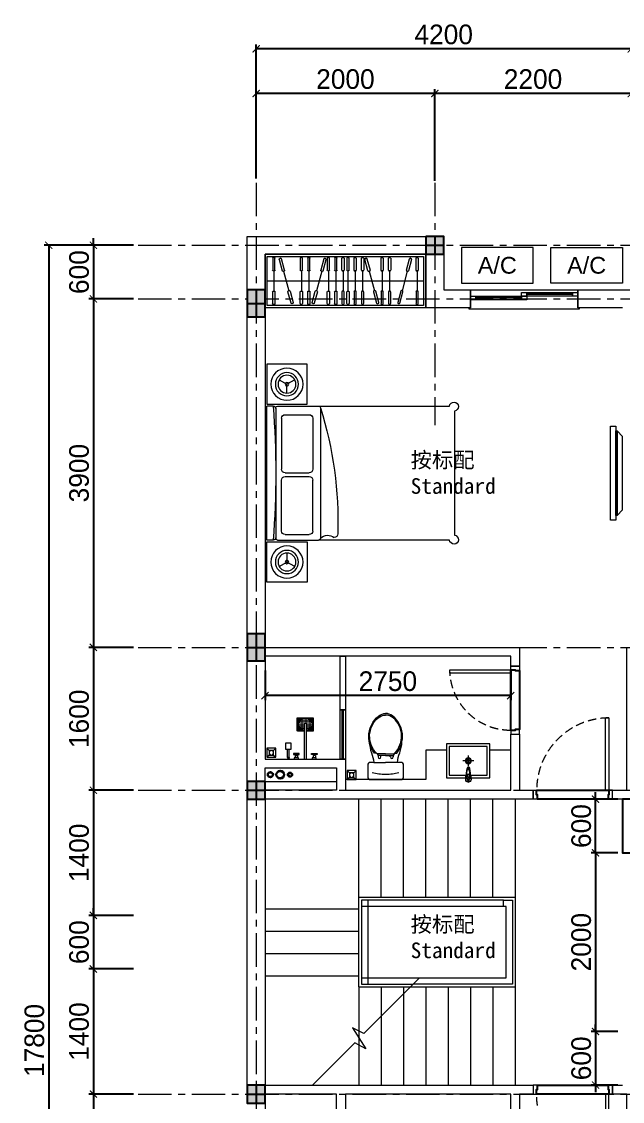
# Model space of a CAD drawing. Header units: inches. Extents: x -315689 to -186947, y -1261464 to -1173043.
# Drawn here: x -231417 to -224692, y -1187270 to -1175184 of the extents above; entities that cross this region are included whole.
import ezdxf

# ---------------------------------------------------------------- set-up
doc = ezdxf.new("R2010")
doc.units = ezdxf.units.IN
doc.header["$LTSCALE"] = 30
doc.header["$MEASUREMENT"] = 0
for name, pattern in [('CENTER-1', [10, 6.25, -1.25, 1.25, -1.25]), ('HIDDEN', [9.525, 6.35, -3.175]), ('HIDDEN2', [4.7625, 3.175, -1.5875])]:
    doc.linetypes.add(name, pattern=pattern)
doc.layers.get('Defpoints').update_dxf_attribs({"color": 140, "lineweight": 0})
for name, color, linetype, lineweight in [('200mm Colum', 1, 'Continuous', 0), ('200mm Wall', 7, 'Continuous', 20), ('A-WALL', 7, 'Continuous', 0), ('A-WALL-4-20', 252, 'Continuous', 0), ('B-WINDOW 2', 142, 'Continuous', 0), ('C-DOOR', 45, 'Continuous', 0), ('D-FURNITURES-COUNTER-CABINET', 40, 'Continuous', 0), ('E- FIXTURES-TOILET', 251, 'Continuous', 0), ('E-FIXTURES-KITCHEN', 251, 'Continuous', 0), ('floor', 1, 'Continuous', 18), ('Grid-Line', 1, 'CENTER-1', 5), ('H-HANDRAIL-RAILING', 33, 'Continuous', 0), ('HIDDEN2', 250, 'HIDDEN2', 0), ('STAIR', 7, 'Continuous', 0), ('Symbol-Template', 251, 'Continuous', 0), ('TEXT2', 7, 'Continuous', 25)]:
    doc.layers.add(name, color=color, linetype=linetype, lineweight=lineweight)
doc.layers.add('A-dims', color=7, linetype='Continuous')
doc.styles.add('Annotative', font='arial.ttf')
doc.styles.add('cordia.shx', font='cordia.shx')
doc.styles.get("Standard").update_dxf_attribs({"font": 'arial.ttf'})
doc.dimstyles.new('ISO 100', dxfattribs={"dimscale": 100, "dimtxt": 2.2, "dimasz": 0.8, "dimexe": 0.5, "dimexo": 0.5, "dimgap": 0.5, "dimtad": 1, "dimdec": 0, "dimzin": 0, "dimdsep": 46, "dimtxsty": 'cordia.shx', "dimblk": 'ARCHTICK', "dimcen": 0.09, "dimclrd": 6, "dimclre": 6, "dimclrt": 256, "dimadec": 0, "dimazin": 0, "dimtfac": 1, "dimtdec": 0, "dimtix": 1, "dimtmove": 2, "dimatfit": 3, "dimfxl": 1, "dimtolj": 1, "dimtzin": 0, "dimarcsym": 0})

# ---------------------------------------------------------------- blocks, each defined once
blk = doc.blocks.new('AR-TV_Flat-A')
for points in [[(25, -525), (85, -525), (85, 525), (25, 525)], [(-50, 410), (10, 475), (10, -475), (-50, -410)], [(10, -475), (25, -475), (25, 475), (10, 475)]]:
    blk.add_lwpolyline(points, close=True)
blk = doc.blocks.new('AR-Bed-Sub-Room_Flat-A')
for p, q in [((-332, 1045), (-245, 995)), ((-158, 1045), (-245, 995)), ((-245, 895), (-245, 995)), ((-600, 750), (-2064, 750)), ((-620, 730), (-620, -730)), ((-140, 750), (-600, 750)), ((-120, 730), (-120, -730)), ((-90, 750), (-20, 750)), ((-20, -750), (-20, 750)), ((-2120, 694), (-2120, -694)), ((-534, 614), (-534, 44)), ((-224, 654), (-494, 654)), ((-184, 614), (-184, 44)), ((-120, 720), (-120, -720)), ((-224, 4), (-494, 4)), ((-534, -648), (-534, -78)), ((-224, -38), (-494, -38)), ((-184, -648), (-184, -78)), ((-224, -688), (-494, -688)), ((-2064, -750), (-600, -750)), ((-140, -750), (-600, -750)), ((-90, -750), (-20, -750)), ((-245, -895), (-245, -995)), ((-332, -1045), (-245, -995)), ((-158, -1045), (-245, -995))]:
    blk.add_line(p, q)
for points in [[(-470, 770), (-470, 1220), (-20, 1220), (-20, 770)], [(-470, -770), (-470, -1220), (-20, -1220), (-20, -770)]]:
    blk.add_lwpolyline(points, close=True)
for centre, radius in [((-245, 995), 180), ((-245, 995), 130), ((-245, 995), 100), ((-245, 995), 20), ((-245, -995), 180), ((-245, -995), 130), ((-245, -995), 100), ((-245, -995), 20)]:
    blk.add_circle(centre, radius)
for centre, radius, start, end in [((-2114, 744), 50.2, 6.6955, 263.3045), ((3424, -545), 4240, 162.4998, 181.8358), ((-600, 730), 20, 90, 180), ((-140, 730), 20, 0, 90), ((9270, 0), 9390, 175.4188, 184.5812), ((-90, 720), 30, 90, 180), ((-494, 614), 40, 90, 180), ((-224, 614), 40, 0, 90), ((-494, 44), 40, 180, 270), ((-224, 44), 40, 270, 0), ((-494, -78), 40, 90, 180), ((-224, -78), 40, 0, 90), ((-2114, -744), 50.2, 96.6955, 353.3045), ((-774, -680), 40, 181.4499, 268.6847), ((-703, -814), 118, 45.0954, 127.3906), ((-494, -648), 40, 180, 270), ((-224, -648), 40, 270, 0), ((-90, -720), 30, 180, 270), ((-600, -730), 20, 180, 270), ((-140, -730), 20, 270, 0)]:
    blk.add_arc(centre, radius, start, end)
blk = doc.blocks.new('AR-HANG-QUEEN-VILLA')
at = {"color": 0}
for p, q in [((-462, 265), (-462, 133)), ((-446, 274), (-454, 274)), ((-438, 133), (-438, 265)), ((-257, 260), (-292, 132)), ((-267, 126), (-233, 253)), ((-240, 264), (-246, 266)), ((-154, 265), (-154, 133)), ((-138, 274), (-144, 274)), ((-128, 133), (-128, 265)), ((-70, 265), (-70, 133)), ((-54, 274), (-62, 274)), ((-46, 133), (-46, 265)), ((-21, 253), (13, 126)), ((-8, 266), (-14, 264)), ((38, 132), (3, 260)), ((148, 265), (148, 133)), ((164, 274), (158, 274)), ((174, 133), (174, 265)), ((232, 265), (232, 133)), ((248, 274), (240, 274)), ((256, 133), (256, 265)), ((366, 265), (366, 133)), ((382, 274), (376, 274)), ((392, 133), (392, 265)), ((-454, 124), (-446, 124)), ((-450, -101), (-450, 124)), ((-285, 121), (-279, 119)), ((-144, 124), (-138, 124)), ((-141, -101), (-141, 124)), ((-62, 124), (-54, 124)), ((-58, -101), (-58, 124)), ((25, 119), (31, 121)), ((158, 124), (164, 124)), ((161, -101), (161, 124)), ((240, 124), (248, 124)), ((244, -101), (244, 124)), ((376, 124), (382, 124)), ((379, -101), (379, 124)), ((-340, -97), (-282, 120)), ((86, -97), (28, 120)), ((-462, -242), (-462, -110)), ((-454, -101), (-446, -101)), ((-438, -110), (-438, -242)), ((-389, -230), (-355, -103)), ((-330, -109), (-365, -237)), ((-343, -96), (-337, -98)), ((-154, -242), (-154, -110)), ((-144, -101), (-138, -101)), ((-128, -110), (-128, -242)), ((-70, -242), (-70, -110)), ((-62, -101), (-54, -101)), ((-46, -110), (-46, -242)), ((111, -237), (76, -109)), ((83, -98), (89, -96)), ((101, -103), (135, -230)), ((148, -242), (148, -110)), ((158, -101), (164, -101)), ((174, -110), (174, -242)), ((232, -242), (232, -110)), ((240, -101), (248, -101)), ((256, -110), (256, -242)), ((366, -242), (366, -110)), ((376, -101), (382, -101)), ((392, -110), (392, -242)), ((-376, -243), (-382, -241)), ((128, -241), (122, -243)), ((-446, -251), (-454, -251)), ((-138, -251), (-144, -251)), ((-54, -251), (-62, -251)), ((164, -251), (158, -251)), ((248, -251), (240, -251)), ((382, -251), (376, -251))]:
    blk.add_line(p, q, dxfattribs=at)
for centre, start, end in [((-454, 265), 90, 180), ((-446, 265), 0, 90), ((-249, 257), 75, 165), ((-242, 255), 345, 75), ((-144, 265), 90, 180), ((-138, 265), 0, 90), ((-62, 265), 90, 180), ((-54, 265), 0, 90), ((-12, 255), 105, 195), ((-5, 257), 15, 105), ((158, 265), 90, 180), ((164, 265), 0, 90), ((240, 265), 90, 180), ((248, 265), 0, 90), ((376, 265), 90, 180), ((382, 265), 0, 90), ((-454, 133), 180, 270), ((-446, 133), 270, 0), ((-283, 130), 165, 255), ((-276, 128), 255, 345), ((-144, 133), 180, 270), ((-138, 133), 270, 0), ((-62, 133), 180, 270), ((-54, 133), 270, 0), ((22, 128), 195, 285), ((29, 130), 285, 15), ((158, 133), 180, 270), ((164, 133), 270, 0), ((240, 133), 180, 270), ((248, 133), 270, 0), ((376, 133), 180, 270), ((382, 133), 270, 0), ((-454, -110), 90, 180), ((-446, -110), 0, 90), ((-346, -105), 75, 165), ((-339, -107), 345, 75), ((-144, -110), 90, 180), ((-138, -110), 0, 90), ((-62, -110), 90, 180), ((-54, -110), 0, 90), ((85, -107), 105, 195), ((92, -105), 15, 105), ((158, -110), 90, 180), ((164, -110), 0, 90), ((240, -110), 90, 180), ((248, -110), 0, 90), ((376, -110), 90, 180), ((382, -110), 0, 90), ((-380, -232), 165, 255), ((-373, -234), 255, 345), ((119, -234), 195, 285), ((126, -232), 285, 15), ((-454, -242), 180, 270), ((-446, -242), 270, 0), ((-144, -242), 180, 270), ((-138, -242), 270, 0), ((-62, -242), 180, 270), ((-54, -242), 270, 0), ((158, -242), 180, 270), ((164, -242), 270, 0), ((240, -242), 180, 270), ((248, -242), 270, 0), ((376, -242), 180, 270), ((382, -242), 270, 0)]:
    blk.add_arc(centre, 9, start, end, dxfattribs=at)
blk = doc.blocks.new('AR-Sub-Room-Wardrobe_Flat-A')
at = {"layer": 'Symbol-Template'}
blk.add_line((-1775, -300), (-25, -300), dxfattribs=at)
for points in [[(-1800, -600), (0, -600), (0, 0), (-1800, 0)], [(-1775, -575), (-25, -575), (-25, -25), (-1775, -25)]]:
    blk.add_lwpolyline(points, close=True, dxfattribs=at)
at = {"layer": 'Symbol-Template', "xscale": -1, "rotation": 180}
blk.add_blockref('AR-HANG-QUEEN-VILLA', (-1252, -288), dxfattribs=at)
at = {"layer": 'Symbol-Template', "rotation": 180}
blk.add_blockref('AR-HANG-QUEEN-VILLA', (-548, -288), dxfattribs=at)
blk = doc.blocks.new('AR-Drain-Tiolet-Area_Flat-A')
at = {"color": 0, "ltscale": 800}
for p, q in [((-120, -20), (-95, -45)), ((-95, -95), (-120, -120)), ((-45, -45), (-20, -20)), ((-45, -95), (-20, -120))]:
    blk.add_line(p, q, dxfattribs=at)
for points in [[(-20, -20), (-20, -120), (-120, -120), (-120, -20)], [(-45, -45), (-45, -95), (-95, -95), (-95, -45)]]:
    blk.add_lwpolyline(points, close=True, dxfattribs=at)
blk.add_circle((-70, -70), 25, dxfattribs=at)
blk = doc.blocks.new('AR-Shower_Flat-A')
at = {"color": 0}
for p, q in [((-12, 0), (-12, -388)), ((13, -388), (13, 0)), ((-133, -50), (-105, -50)), ((-113, -38), (-113, -13)), ((-113, -38), (-88, -38)), ((-111, -40), (-111, -38)), ((-111, -40), (-90, -40)), ((-105, -50), (-105, -40)), ((-95, -50), (-95, -40)), ((-90, -40), (-90, -38)), ((-88, -38), (-88, -13)), ((88, -38), (88, -13)), ((113, -38), (88, -38)), ((90, -40), (90, -38)), ((111, -40), (90, -40)), ((95, -50), (95, -40)), ((105, -50), (105, -40)), ((133, -50), (105, -50)), ((111, -40), (111, -38)), ((113, -38), (113, -13)), ((179, -16), (179, -105)), ((198, -16), (198, -105))]:
    blk.add_line(p, q, dxfattribs=at)
at = {"color": 0, "ltscale": 0.4}
for p, q in [((-80, -373), (-30, -322)), ((-80, -367), (-35, -322)), ((-80, -358), (-45, -322)), ((-80, -352), (-50, -322)), ((-80, -343), (-60, -322)), ((-80, -337), (-65, -322)), ((80, -373), (30, -322)), ((80, -367), (35, -322)), ((80, -358), (45, -322)), ((80, -352), (50, -322)), ((80, -343), (60, -322)), ((80, -337), (65, -322)), ((-80, -402), (-30, -452)), ((-80, -408), (-35, -452)), ((-80, -417), (-45, -452)), ((-80, -423), (-50, -452)), ((-80, -432), (-60, -452)), ((-80, -438), (-65, -452)), ((80, -402), (30, -452)), ((80, -408), (35, -452)), ((80, -417), (45, -452)), ((80, -423), (50, -452)), ((80, -432), (60, -452)), ((80, -438), (65, -452))]:
    blk.add_line(p, q, dxfattribs=at)
at = {"color": 0}
for points in [[(-123, -13), (-77, -13), (-77, 0), (-123, 0)], [(77, -13), (123, -13), (123, 0), (77, 0)], [(216, -180), (160, -180), (160, -105), (216, -105)]]:
    blk.add_lwpolyline(points, close=True, dxfattribs=at)
for points in [[(-95, -50), (-68, -50), (-68, -60), (-133, -60), (-133, -50), (-105, -50)], [(95, -50), (68, -50), (68, -60), (133, -60), (133, -50), (105, -50)]]:
    blk.add_lwpolyline(points, dxfattribs=at)
blk.add_lwpolyline([(13, -312), (85, -312, -0.414214), (90, -318), (90, -458, -0.414214), (85, -462), (-85, -462, -0.414214), (-90, -458), (-90, -318, -0.414214), (-85, -312), (-12, -312)], format="xyb", dxfattribs=at)
at = {"color": 0, "ltscale": 0.4}
blk.add_lwpolyline([(13, -318), (80, -318, -0.414214), (85, -322), (85, -452, -0.414214), (80, -458), (-80, -458, -0.414214), (-85, -452), (-85, -322, -0.414214), (-80, -318), (-12, -318)], format="xyb", dxfattribs=at)
blk.add_lwpolyline([(13, -322), (80, -322), (80, -452), (-80, -452), (-80, -322), (-12, -322)], dxfattribs=at)
at = {"color": 0}
for centre in [(-100, -55), (100, -55)]:
    blk.add_circle(centre, 5, dxfattribs=at)
at = {"color": 0, "ltscale": 0.4}
for centre in [(-75, -327), (-75, -342), (-75, -357), (-60, -327), (-60, -342), (-60, -357), (-45, -327), (-45, -342), (-45, -357), (-30, -327), (-30, -342), (-30, -357), (-15, -327), (-15, -342), (-15, -357), (15, -327), (15, -342), (15, -357), (30, -327), (30, -342), (30, -357), (45, -327), (45, -342), (45, -357), (60, -327), (60, -342), (60, -357), (75, -327), (75, -342), (75, -357), (-75, -372), (-75, -388), (-75, -402), (-75, -417), (-75, -432), (-75, -447), (-60, -372), (-60, -388), (-60, -402), (-60, -417), (-60, -432), (-60, -447), (-45, -372), (-45, -388), (-45, -402), (-45, -417), (-45, -432), (-45, -447), (-30, -372), (-30, -388), (-30, -402), (-30, -417), (-30, -432), (-30, -447), (-15, -372), (-15, -388), (-15, -402), (-15, -417), (-15, -432), (-15, -447), (0, -402), (0, -417), (0, -432), (0, -447), (15, -372), (15, -388), (15, -402), (15, -417), (15, -432), (15, -447), (30, -372), (30, -388), (30, -402), (30, -417), (30, -432), (30, -447), (45, -372), (45, -388), (45, -402), (45, -417), (45, -432), (45, -447), (60, -372), (60, -388), (60, -402), (60, -417), (60, -432), (60, -447), (75, -372), (75, -388), (75, -402), (75, -417), (75, -432), (75, -447)]:
    blk.add_circle(centre, 2.5, dxfattribs=at)
at = {"color": 0}
for centre, radius, start, end in [((188, -16), 12.5, 319.3242, 221.3083), ((188, -16), 9.5, 356.2923, 183.935), ((0, -388), 12.5, 180, 0)]:
    blk.add_arc(centre, radius, start, end, dxfattribs=at)
at = {"color": 0, "extrusion": (0, 0, -1)}
for start_param, end_param in [(-0.928631, 0), (3.141593, 4.070224)]:
    blk.add_ellipse((-100, -50), major_axis=(-5, 0), ratio=0.24875, start_param=start_param, end_param=end_param, dxfattribs=at)
at = {"color": 0}
for start_param, end_param in [(0, 0.928631), (2.212962, 3.141593)]:
    blk.add_ellipse((100, -50), major_axis=(-5, 0), ratio=0.24875, start_param=start_param, end_param=end_param, dxfattribs=at)
blk = doc.blocks.new('_ArchTick')
at = {"color": 0, "linetype": 'ByBlock', "const_width": 0.15}
blk.add_lwpolyline([(-0.5, -0.5), (0.5, 0.5)], dxfattribs=at)
blk = doc.blocks.new('*D68')
at = {"layer": '200mm Wall', "color": 6, "lineweight": -2, "transparency": 16777216}
for p, q in [((-228692, -1182448), (-228692, -1182778)), ((-225942, -1182448), (-225942, -1182778)), ((-225942, -1182728), (-228692, -1182728))]:
    blk.add_line(p, q, dxfattribs=at)
at = {"layer": 'Defpoints', "color": 0, "transparency": 16777216}
for p in [(-228692, -1182398), (-225942, -1182398), (-228692, -1182728)]:
    blk.add_point(p, dxfattribs=at)
at = {"layer": '200mm Wall', "color": 6, "lineweight": -2, "transparency": 16777216, "xscale": 80, "yscale": 80, "zscale": 80}
for p, rotation in [((-228692, -1182728), 179.9999999995731), ((-225942, -1182728), 359.9999999995732)]:
    blk.add_blockref('_ArchTick', p, dxfattribs=dict(at, rotation=rotation))
at = {"layer": '200mm Wall', "transparency": 16777216, "insert": (-227317, -1182568), "char_height": 220, "attachment_point": 5, "style": 'cordia.shx'}
blk.add_mtext('\\A1;2750', dxfattribs=at)
blk = doc.blocks.new('*D89')
at = {"layer": 'A-dims', "color": 6, "lineweight": -2, "transparency": 16777216}
for p, q in [((-226792, -1176967), (-226792, -1175939)), ((-224592, -1176939), (-224592, -1175939)), ((-224592, -1175989), (-226792, -1175989))]:
    blk.add_line(p, q, dxfattribs=at)
at = {"layer": 'Defpoints', "color": 0, "transparency": 16777216}
for p in [(-226792, -1175989), (-226792, -1177017), (-224592, -1176989)]:
    blk.add_point(p, dxfattribs=at)
at = {"layer": 'A-dims', "color": 6, "lineweight": -2, "transparency": 16777216, "xscale": 80, "yscale": 80, "zscale": 80, "rotation": 180}
blk.add_blockref('_ArchTick', (-226792, -1175989), dxfattribs=at)
at = {"layer": 'A-dims', "color": 6, "lineweight": -2, "transparency": 16777216, "xscale": 80, "yscale": 80, "zscale": 80}
blk.add_blockref('_ArchTick', (-224592, -1175989), dxfattribs=at)
at = {"layer": 'A-dims', "transparency": 16777216, "insert": (-225692, -1175829), "char_height": 220, "attachment_point": 5, "style": 'cordia.shx'}
blk.add_mtext('\\A1;2200', dxfattribs=at)
blk = doc.blocks.new('*D90')
at = {"layer": 'A-dims', "color": 6, "lineweight": -2, "transparency": 16777216}
for p, q in [((-228792, -1176939), (-228792, -1175939)), ((-226792, -1176967), (-226792, -1175939)), ((-226792, -1175989), (-228792, -1175989))]:
    blk.add_line(p, q, dxfattribs=at)
at = {"layer": 'Defpoints', "color": 0, "transparency": 16777216}
for p in [(-228792, -1175989), (-228792, -1176989), (-226792, -1177017)]:
    blk.add_point(p, dxfattribs=at)
at = {"layer": 'A-dims', "color": 6, "lineweight": -2, "transparency": 16777216, "xscale": 80, "yscale": 80, "zscale": 80, "rotation": 180}
blk.add_blockref('_ArchTick', (-228792, -1175989), dxfattribs=at)
at = {"layer": 'A-dims', "color": 6, "lineweight": -2, "transparency": 16777216, "xscale": 80, "yscale": 80, "zscale": 80}
blk.add_blockref('_ArchTick', (-226792, -1175989), dxfattribs=at)
at = {"layer": 'A-dims', "transparency": 16777216, "insert": (-227792, -1175829), "char_height": 220, "attachment_point": 5, "style": 'cordia.shx'}
blk.add_mtext('\\A1;2000', dxfattribs=at)
blk = doc.blocks.new('*D91')
at = {"layer": 'A-dims', "color": 6, "lineweight": -2, "transparency": 16777216}
for p, q in [((-228792, -1176939), (-228792, -1175439)), ((-224592, -1176939), (-224592, -1175439)), ((-224592, -1175489), (-228792, -1175489))]:
    blk.add_line(p, q, dxfattribs=at)
at = {"layer": 'Defpoints', "color": 0, "transparency": 16777216}
for p in [(-228792, -1175489), (-228792, -1176989), (-224592, -1176989)]:
    blk.add_point(p, dxfattribs=at)
at = {"layer": 'A-dims', "color": 6, "lineweight": -2, "transparency": 16777216, "xscale": 80, "yscale": 80, "zscale": 80, "rotation": 180}
blk.add_blockref('_ArchTick', (-228792, -1175489), dxfattribs=at)
at = {"layer": 'A-dims', "color": 6, "lineweight": -2, "transparency": 16777216, "xscale": 80, "yscale": 80, "zscale": 80}
blk.add_blockref('_ArchTick', (-224592, -1175489), dxfattribs=at)
at = {"layer": 'A-dims', "transparency": 16777216, "insert": (-226692, -1175329), "char_height": 220, "attachment_point": 5, "style": 'cordia.shx'}
blk.add_mtext('\\A1;4200', dxfattribs=at)
blk = doc.blocks.new('*D92')
at = {"layer": 'A-dims', "color": 6, "lineweight": -2, "transparency": 16777216}
for p, q in [((-230613, -1177688), (-230613, -1177608)), ((-230163, -1177688), (-230663, -1177688)), ((-230613, -1177688), (-230613, -1178288)), ((-230163, -1178288), (-230663, -1178288)), ((-230613, -1178288), (-230613, -1178368))]:
    blk.add_line(p, q, dxfattribs=at)
at = {"layer": 'Defpoints', "color": 0, "transparency": 16777216}
for p in [(-230113, -1177688), (-230613, -1178288), (-230113, -1178288)]:
    blk.add_point(p, dxfattribs=at)
at = {"layer": 'A-dims', "color": 6, "lineweight": -2, "transparency": 16777216, "xscale": 80, "yscale": 80, "zscale": 80}
for p, rotation in [((-230613, -1177688), 270), ((-230613, -1178288), 90)]:
    blk.add_blockref('_ArchTick', p, dxfattribs=dict(at, rotation=rotation))
at = {"layer": 'A-dims', "transparency": 16777216, "insert": (-230773, -1177988), "char_height": 220, "attachment_point": 5, "rotation": 90, "style": 'cordia.shx'}
blk.add_mtext('\\A1;600', dxfattribs=at)
blk = doc.blocks.new('*D93')
at = {"layer": 'A-dims', "color": 6, "lineweight": -2, "transparency": 16777216}
for p, q in [((-230163, -1178288), (-230663, -1178288)), ((-230613, -1178288), (-230613, -1182188)), ((-230163, -1182188), (-230663, -1182188))]:
    blk.add_line(p, q, dxfattribs=at)
at = {"layer": 'Defpoints', "color": 0, "transparency": 16777216}
for p in [(-230113, -1178288), (-230613, -1182188), (-230113, -1182188)]:
    blk.add_point(p, dxfattribs=at)
at = {"layer": 'A-dims', "color": 6, "lineweight": -2, "transparency": 16777216, "xscale": 80, "yscale": 80, "zscale": 80}
for p, rotation in [((-230613, -1178288), 90), ((-230613, -1182188), 270)]:
    blk.add_blockref('_ArchTick', p, dxfattribs=dict(at, rotation=rotation))
at = {"layer": 'A-dims', "transparency": 16777216, "insert": (-230773, -1180238), "char_height": 220, "attachment_point": 5, "rotation": 90, "style": 'cordia.shx'}
blk.add_mtext('\\A1;3900', dxfattribs=at)
blk = doc.blocks.new('*D94')
at = {"layer": 'A-dims', "color": 6, "lineweight": -2, "transparency": 16777216}
for p, q in [((-230163, -1182188), (-230663, -1182188)), ((-230613, -1182188), (-230613, -1183788)), ((-230163, -1183788), (-230663, -1183788))]:
    blk.add_line(p, q, dxfattribs=at)
at = {"layer": 'Defpoints', "color": 0, "transparency": 16777216}
for p in [(-230113, -1182188), (-230613, -1183788), (-230113, -1183788)]:
    blk.add_point(p, dxfattribs=at)
at = {"layer": 'A-dims', "color": 6, "lineweight": -2, "transparency": 16777216, "xscale": 80, "yscale": 80, "zscale": 80}
for p, rotation in [((-230613, -1182188), 90), ((-230613, -1183788), 270)]:
    blk.add_blockref('_ArchTick', p, dxfattribs=dict(at, rotation=rotation))
at = {"layer": 'A-dims', "transparency": 16777216, "insert": (-230773, -1182988), "char_height": 220, "attachment_point": 5, "rotation": 90, "style": 'cordia.shx'}
blk.add_mtext('\\A1;1600', dxfattribs=at)
blk = doc.blocks.new('*D97')
at = {"layer": 'A-dims', "color": 6, "lineweight": -2, "transparency": 16777216}
for p, q in [((-230163, -1187188), (-230663, -1187188)), ((-230613, -1187188), (-230613, -1188988)), ((-230163, -1188988), (-230663, -1188988))]:
    blk.add_line(p, q, dxfattribs=at)
at = {"layer": 'Defpoints', "color": 0, "transparency": 16777216}
for p in [(-230113, -1187188), (-230613, -1188988), (-230113, -1188988)]:
    blk.add_point(p, dxfattribs=at)
at = {"layer": 'A-dims', "color": 6, "lineweight": -2, "transparency": 16777216, "xscale": 80, "yscale": 80, "zscale": 80}
for p, rotation in [((-230613, -1187188), 90), ((-230613, -1188988), 270)]:
    blk.add_blockref('_ArchTick', p, dxfattribs=dict(at, rotation=rotation))
at = {"layer": 'A-dims', "transparency": 16777216, "insert": (-230773, -1188088), "char_height": 220, "attachment_point": 5, "rotation": 90, "style": 'cordia.shx'}
blk.add_mtext('\\A1;1800', dxfattribs=at)
blk = doc.blocks.new('*D98')
at = {"layer": 'A-dims', "color": 6, "lineweight": -2, "transparency": 16777216}
for p, q in [((-230163, -1177688), (-231163, -1177688)), ((-231113, -1177688), (-231113, -1195488)), ((-230163, -1195488), (-231163, -1195488))]:
    blk.add_line(p, q, dxfattribs=at)
at = {"layer": 'Defpoints', "color": 0, "transparency": 16777216}
for p in [(-230113, -1177688), (-231113, -1195488), (-230113, -1195488)]:
    blk.add_point(p, dxfattribs=at)
at = {"layer": 'A-dims', "color": 6, "lineweight": -2, "transparency": 16777216, "xscale": 80, "yscale": 80, "zscale": 80}
for p, rotation in [((-231113, -1177688), 90), ((-231113, -1195488), 270)]:
    blk.add_blockref('_ArchTick', p, dxfattribs=dict(at, rotation=rotation))
at = {"layer": 'A-dims', "transparency": 16777216, "insert": (-231273, -1186588), "char_height": 220, "attachment_point": 5, "rotation": 90, "style": 'cordia.shx'}
blk.add_mtext('\\A1;17800', dxfattribs=at)
blk = doc.blocks.new('*D99')
at = {"layer": 'A-dims', "color": 6, "lineweight": -2, "transparency": 16777216}
for p, q in [((-230613, -1185188), (-230613, -1185108)), ((-230163, -1185188), (-230663, -1185188)), ((-230613, -1185188), (-230613, -1185788)), ((-230163, -1185788), (-230663, -1185788)), ((-230613, -1185788), (-230613, -1185868))]:
    blk.add_line(p, q, dxfattribs=at)
at = {"layer": 'Defpoints', "color": 0, "transparency": 16777216}
for p in [(-230113, -1185188), (-230613, -1185788), (-230113, -1185788)]:
    blk.add_point(p, dxfattribs=at)
at = {"layer": 'A-dims', "color": 6, "lineweight": -2, "transparency": 16777216, "xscale": 80, "yscale": 80, "zscale": 80}
for p, rotation in [((-230613, -1185188), 270), ((-230613, -1185788), 90)]:
    blk.add_blockref('_ArchTick', p, dxfattribs=dict(at, rotation=rotation))
at = {"layer": 'A-dims', "transparency": 16777216, "insert": (-230773, -1185488), "char_height": 220, "attachment_point": 5, "rotation": 90, "style": 'cordia.shx'}
blk.add_mtext('\\A1;600', dxfattribs=at)
blk = doc.blocks.new('*D100')
at = {"layer": 'A-dims', "color": 6, "lineweight": -2, "transparency": 16777216}
for p, q in [((-230163, -1185788), (-230663, -1185788)), ((-230613, -1185788), (-230613, -1187188)), ((-230163, -1187188), (-230663, -1187188))]:
    blk.add_line(p, q, dxfattribs=at)
at = {"layer": 'Defpoints', "color": 0, "transparency": 16777216}
for p in [(-230113, -1185788), (-230613, -1187188), (-230113, -1187188)]:
    blk.add_point(p, dxfattribs=at)
at = {"layer": 'A-dims', "color": 6, "lineweight": -2, "transparency": 16777216, "xscale": 80, "yscale": 80, "zscale": 80}
for p, rotation in [((-230613, -1185788), 90), ((-230613, -1187188), 270)]:
    blk.add_blockref('_ArchTick', p, dxfattribs=dict(at, rotation=rotation))
at = {"layer": 'A-dims', "transparency": 16777216, "insert": (-230773, -1186488), "char_height": 220, "attachment_point": 5, "rotation": 90, "style": 'cordia.shx'}
blk.add_mtext('\\A1;1400', dxfattribs=at)
blk = doc.blocks.new('*D101')
at = {"layer": 'A-dims', "color": 6, "lineweight": -2, "transparency": 16777216}
for p, q in [((-230163, -1183788), (-230663, -1183788)), ((-230613, -1183788), (-230613, -1185188)), ((-230163, -1185188), (-230663, -1185188))]:
    blk.add_line(p, q, dxfattribs=at)
at = {"layer": 'Defpoints', "color": 0, "transparency": 16777216}
for p in [(-230113, -1183788), (-230613, -1185188), (-230113, -1185188)]:
    blk.add_point(p, dxfattribs=at)
at = {"layer": 'A-dims', "color": 6, "lineweight": -2, "transparency": 16777216, "xscale": 80, "yscale": 80, "zscale": 80}
for p, rotation in [((-230613, -1183788), 90), ((-230613, -1185188), 270)]:
    blk.add_blockref('_ArchTick', p, dxfattribs=dict(at, rotation=rotation))
at = {"layer": 'A-dims', "transparency": 16777216, "insert": (-230773, -1184488), "char_height": 220, "attachment_point": 5, "rotation": 90, "style": 'cordia.shx'}
blk.add_mtext('\\A1;1400', dxfattribs=at)
blk = doc.blocks.new('*D105')
at = {"color": 6, "lineweight": -2, "transparency": 16777216}
for p, q in [((-224742, -1184488), (-225042, -1184488)), ((-224992, -1184488), (-224992, -1186488)), ((-224742, -1186488), (-225042, -1186488))]:
    blk.add_line(p, q, dxfattribs=at)
at = {"layer": 'Defpoints', "color": 0, "transparency": 16777216}
for p in [(-224692, -1184488), (-224992, -1186488), (-224692, -1186488)]:
    blk.add_point(p, dxfattribs=at)
at = {"color": 6, "lineweight": -2, "transparency": 16777216, "xscale": 80, "yscale": 80, "zscale": 80}
for p, rotation in [((-224992, -1184488), 90), ((-224992, -1186488), 270)]:
    blk.add_blockref('_ArchTick', p, dxfattribs=dict(at, rotation=rotation))
at = {"transparency": 16777216, "insert": (-225152, -1185488), "char_height": 220, "attachment_point": 5, "rotation": 90, "style": 'cordia.shx'}
blk.add_mtext('\\A1;2000', dxfattribs=at)
blk = doc.blocks.new('*D106')
at = {"color": 6, "lineweight": -2, "transparency": 16777216}
for p, q in [((-224992, -1186488), (-224992, -1186408)), ((-224742, -1186488), (-225042, -1186488)), ((-224992, -1186488), (-224992, -1187088)), ((-224742, -1187088), (-225042, -1187088)), ((-224992, -1187088), (-224992, -1187168))]:
    blk.add_line(p, q, dxfattribs=at)
at = {"layer": 'Defpoints', "color": 0, "transparency": 16777216}
for p in [(-224692, -1186488), (-224992, -1187088), (-224692, -1187088)]:
    blk.add_point(p, dxfattribs=at)
at = {"color": 6, "lineweight": -2, "transparency": 16777216, "xscale": 80, "yscale": 80, "zscale": 80}
for p, rotation in [((-224992, -1186488), 270), ((-224992, -1187088), 90)]:
    blk.add_blockref('_ArchTick', p, dxfattribs=dict(at, rotation=rotation))
at = {"transparency": 16777216, "insert": (-225152, -1186788), "char_height": 220, "attachment_point": 5, "rotation": 90, "style": 'cordia.shx'}
blk.add_mtext('\\A1;600', dxfattribs=at)
blk = doc.blocks.new('*D107')
at = {"color": 6, "lineweight": -2, "transparency": 16777216}
for p, q in [((-224742, -1183888), (-225042, -1183888)), ((-224992, -1183888), (-224992, -1183808)), ((-224992, -1184488), (-224992, -1183888)), ((-224742, -1184488), (-225042, -1184488)), ((-224992, -1184488), (-224992, -1184568))]:
    blk.add_line(p, q, dxfattribs=at)
at = {"layer": 'Defpoints', "color": 0, "transparency": 16777216}
for p in [(-224992, -1183888), (-224692, -1183888), (-224692, -1184488)]:
    blk.add_point(p, dxfattribs=at)
at = {"color": 6, "lineweight": -2, "transparency": 16777216, "xscale": 80, "yscale": 80, "zscale": 80}
for p, rotation in [((-224992, -1183888), 270), ((-224992, -1184488), 90)]:
    blk.add_blockref('_ArchTick', p, dxfattribs=dict(at, rotation=rotation))
at = {"transparency": 16777216, "insert": (-225152, -1184188), "char_height": 220, "attachment_point": 5, "rotation": 90, "style": 'cordia.shx'}
blk.add_mtext('\\A1;600', dxfattribs=at)
blk = doc.blocks.new('AR-Single-Wood-Door-81cm-100-Frame_Flat-A')
at = {"color": 0}
for points in [[(-445, 0), (-445, -100), (-405, -100), (-405, -50), (-395, -50), (-395, 0), (-405, 0), (-405, 0), (-445, 0)], [(445, 0), (445, -100), (405, -100), (405, -50), (395, -50), (395, 0), (405, 0), (405, 0), (445, 0)], [(-405, -100), (-365, -100), (-365, -910), (-405, -910)]]:
    blk.add_lwpolyline(points, close=True, dxfattribs=at)
at = {"color": 0, "linetype": 'HIDDEN', "ltscale": 0.5}
blk.add_arc((-405, -100), 810, 270, 0, dxfattribs=at)
blk = doc.blocks.new('AR-Single-Wood-Door-68cm-100-Frame_Flat-A')
at = {"color": 0}
for points in [[(-340, 100), (-300, 100), (-300, 780), (-340, 780)], [(-340, 50), (-340, 100), (-380, 100), (-380, 0), (-330, 0), (-330, 50)], [(340, 50), (340, 100), (380, 100), (380, 0), (330, 0), (330, 50)]]:
    blk.add_lwpolyline(points, close=True, dxfattribs=at)
at = {"color": 0, "linetype": 'HIDDEN', "ltscale": 0.5}
blk.add_arc((-340, 100), 680, 0, 90, dxfattribs=at)
blk = doc.blocks.new('AR-Hing-Alu-Window-120cm-200-Frame_Flat-A')
at = {"color": 0}
for points in [[(-540, -30), (-600, -30), (-600, -70), (-540, -70)], [(-30, -30), (-540, -30), (-540, -70), (-30, -70)], [(30, -30), (-30, -30), (-30, -70), (30, -70)], [(30, -70), (-30, -70), (-30, -110), (30, -110)], [(540, -70), (30, -70), (30, -110), (540, -110)], [(600, -70), (540, -70), (540, -110), (600, -110)]]:
    blk.add_lwpolyline(points, close=True, dxfattribs=at)
for points in [[(-540, -47.5), (-30, -47.5)], [(-540, -52.5), (-30, -52.5)], [(30, -87.5), (540, -87.5)], [(30, -92.5), (540, -92.5)]]:
    blk.add_lwpolyline(points, dxfattribs=at)
blk = doc.blocks.new('200mm Column')
blk.add_point((0, 0))
at = {"color": 1, "linetype": 'ByBlock'}
blk.add_wipeout([(100, -100), (-100, -100), (-100, 100), (100, 100)], dxfattribs=at)
blk = doc.blocks.new('zhu2')
at = {"lineweight": 25}
blk.add_hatch(color=5, dxfattribs=at).paths.add_polyline_path([(704694, -104492), (704694, -104792), (704894, -104792), (704894, -104492)])
at = {"color": 5, "lineweight": 25}
for p, q in [((704794, -104492), (704794, -104792)), ((704694, -104642), (704894, -104642))]:
    blk.add_line(p, q, dxfattribs=at)
blk.add_lwpolyline([(704694, -104492), (704694, -104792), (704894, -104792), (704894, -104492), (704694, -104492)], dxfattribs=at)
blk = doc.blocks.new('zhu1')
at = {"lineweight": 25}
blk.add_hatch(color=7, dxfattribs=at).paths.add_polyline_path([(703739, -104407), (703739, -104607), (703939, -104607), (703939, -104407)])
at = {"color": 7, "lineweight": 25}
for p, q in [((703839, -104407), (703839, -104607)), ((703739, -104507), (703939, -104507))]:
    blk.add_line(p, q, dxfattribs=at)
blk.add_lwpolyline([(703739, -104407), (703739, -104607), (703939, -104607), (703939, -104407), (703739, -104407)], dxfattribs=at)
blk = doc.blocks.new('jgzhuzjd')
at = {"color": 3, "lineweight": 25}
for name, p in [('zhu2', (-415512, 114503)), ('zhu2', (-415512, 110653)), ('zhu1', (-414557, 108918)), ('zhu1', (-414557, 105518))]:
    blk.add_blockref(name, p, dxfattribs=at)
blk = doc.blocks.new('AR-Toilet_Flat-A')
at = {"color": 0}
for p, q in [((-308, 94), (-291, 85)), ((-291, 52), (-291, 85)), ((-291, 85), (-273, 85)), ((-273, 52), (-291, 52)), ((-291, 0), (-291, 52)), ((-291, 0), (-291, -52)), ((-308, -94), (-291, -85)), ((-291, -52), (-291, -85)), ((-273, -52), (-291, -52)), ((-291, -85), (-273, -85))]:
    blk.add_line(p, q, dxfattribs=at)
for points in [[(-500, 189, 0.230343), (-734, 76, 0.16845), (-760, 0, 2.883082)], [(-315, 101, 0.434217), (-710, 85, 0.182634), (-741, 0, 2.693815)], [(-443, 183, 0.048023), (-500, 189, 0.16845)], [(-212, -172, 0.414214), (-183, -201), (-49, -201, 0.414214), (-20, -172), (-20, 0), (-20, 172, 0.414214), (-49, 201), (-183, 201, 0.414214), (-212, 172), (-212, 132, -0.052345), (-319, 158, 0.071131), (-443, 183, 0.160777)], [(-413, 176, 0.026594), (-443, 183, 0.16845)], [(-315, 124, 0.094048), (-413, 176, 0.16845)], [(-315, 101), (-315, 124, 0.416606)], [(-212, 132), (-212, 0, 0.414214)], [(-308, 94, 0.008985), (-315, 101, 0.182634)], [(-308, 0), (-308, 94, 0.008985)], [(-308, 0), (-308, -94, -0.444938)], [(-212, -132), (-212, 0, -0.414214)], [(-500, -189, -0.230343), (-734, -76, -0.16845), (-760, 0, -2.883082)], [(-315, -101, -0.434217), (-710, -85, -0.182634), (-741, 0, -2.693815)], [(-308, -94, -0.008985), (-315, -101, -0.182634)], [(-315, -101), (-315, -124, -0.416606)], [(-443, -183, -0.048023), (-500, -189, -0.16845)], [(-443, -183, 0.071131), (-319, -158, -0.052345), (-212, -132), (-212, -172, 0.414214)], [(-425, -179, -0.015301), (-443, -183, -0.16845)], [(-315, -124, -0.105447), (-425, -179, -0.16845)]]:
    blk.add_lwpolyline(points, format="xyb", dxfattribs=at)
for centre, radius, start, end in [((-668, 0), 588, 0.028, 14.6712), ((-273, 69), 16.3, 270, 90), ((-273, -69), 16.3, 270, 90), ((-668, 0), 588, 345.3288, 359.972)]:
    blk.add_arc(centre, radius, start, end, dxfattribs=at)
blk = doc.blocks.new('sink for narrow stand')
at = {"layer": 'E- FIXTURES-TOILET'}
for p, q in [((78190, -418615), (78190, -418736)), ((78251, -418675), (78129, -418675))]:
    blk.add_line(p, q, dxfattribs=at)
for points in [[(77947, -418485), (78162, -418485)], [(78218, -418485), (78432, -418485), (78432, -418865), (77947, -418865), (77947, -418485)], [(78214, -418515), (78402, -418515), (78402, -418835), (77977, -418835), (77977, -418515), (78166, -418515)]]:
    blk.add_lwpolyline(points, dxfattribs=at)
for points in [[(78202, -418590), (78204, -418578, 0.090943), (78206, -418572), (78212, -418530), (78217, -418497), (78220, -418466, 0.413838), (78190, -418436, 0.413838), (78160, -418466), (78163, -418497), (78168, -418530), (78174, -418572, 0.090943), (78176, -418578), (78178, -418590, 0.482882)], [(78163, -418497, -0.462811), (78190, -418466, -0.462811), (78217, -418497)], [(78168, -418495, -0.414214), (78190, -418474, -0.685598)], [(78168, -418495), (78178, -418569, 0.389882), (78190, -418579, 1.391857)], [(78212, -418495, 0.414214), (78190, -418474, 0.685598)], [(78212, -418495), (78202, -418569, -0.389882), (78190, -418579, -1.391857)], [(78204, -418578, -0.245866), (78190, -418588, -0.245866), (78176, -418578)], [(78178, -418590), (78179, -418598, 0.409667), (78190, -418608, 0.409667), (78201, -418598), (78202, -418590)], [(78178, -418590, 0.389882), (78190, -418600, 0.230616), (78199, -418596, 0.146126), (78202, -418590)]]:
    blk.add_lwpolyline(points, format="xyb", dxfattribs=at)
for centre, radius in [((78190, -418508), 19), ((78190, -418452), 14.3), ((78190, -418508), 12), ((78190, -418452), 8.9), ((78190, -418675), 32.7), ((78190, -418675), 21.2)]:
    blk.add_circle(centre, radius, dxfattribs=at)
blk = doc.blocks.new('AR-Staircase-2nd-F_Flat-A')
at = {"layer": 'H-HANDRAIL-RAILING', "color": 0}
blk.add_lwpolyline([(-2700, 400), (-2670, 400), (-2670, 470), (-2770, 470), (-2770, -470), (-1660, -470), (-1730, -400), (-2700, -400)], close=True, dxfattribs=at)
at = {"layer": 'HIDDEN2', "color": 0, "linetype": 'Continuous'}
for p, q in [((-2550, 500), (-2550, 1600)), ((-2300, 500), (-2300, 1600)), ((-2050, 500), (-2050, 1600)), ((-1800, 500), (-1800, 1600)), ((-1550, 500), (-1550, 1600)), ((-1300, 500), (-1300, 1600)), ((-2800, 500), (-1050, 500)), ((-2670, 470), (-1080, 470)), ((-2670, 400), (-1080, 400)), ((-1150, 470), (-1150, -470)), ((-1080, 470), (-1080, -470)), ((0, 375), (-1050, 375)), ((0, 125), (-1050, 125)), ((0, -125), (-1050, -125)), ((-1080, -400), (-1730, -400)), ((-1080, -470), (-1660, -470)), ((0, -375), (-1050, -375)), ((-1050, -500), (-1630, -500)), ((-1550, -500), (-1550, -580)), ((-1300, -500), (-1300, -830))]:
    blk.add_line(p, q, dxfattribs=at)
for points in [[(-1050, 500), (-1050, 1600)], [(-1050, -500), (-1050, 500)], [(-1050, -500), (-1050, -994)], [(-1050, -1067), (-1050, -1150)]]:
    blk.add_lwpolyline(points, dxfattribs=at)
at = {"layer": 'STAIR', "color": 0, "ltscale": 800}
for p, q in [((-2800, 1600), (-2800, -1600)), ((-1630, -500), (-2800, -500)), ((-2550, -500), (-2550, -1600)), ((-2300, -500), (-2300, -1600)), ((-2050, -500), (-2050, -1600)), ((-1800, -500), (-1800, -1600)), ((-1550, -580), (-1550, -1600)), ((-1300, -830), (-1300, -1600))]:
    blk.add_line(p, q, dxfattribs=at)
for points in [[(-1660, -470), (-1107, -1023), (-980, -957), (-1130, -1193), (-1004, -1126), (-530, -1600)], [(-1050, -994), (-1050, -1067)], [(-1050, -1150), (-1050, -1600)]]:
    blk.add_lwpolyline(points, dxfattribs=at)
blk = doc.blocks.new('2nd')
for points in [[(-225942, -1182438), (-225892, -1182438), (-225892, -1182448), (-225842, -1182448), (-225842, -1183108), (-225892, -1183108), (-225892, -1183118), (-225942, -1183118)], [(-225652, -1183788), (-224842, -1183788), (-224842, -1183838), (-224852, -1183838), (-224852, -1183888), (-225642, -1183888), (-225642, -1183838), (-225652, -1183838)], [(-224492, -1183888), (-224692, -1183888), (-224692, -1184488), (-224492, -1184488)], [(-225642, -1187088), (-224852, -1187088), (-224852, -1187138), (-224842, -1187138), (-224842, -1187188), (-225652, -1187188), (-225652, -1187138), (-225642, -1187138)]]:
    blk.add_lwpolyline(points, close=True)
for centre, radius in [((-228632, -1183613), 30), ((-228632, -1183613), 25), ((-228522, -1183613), 45), ((-228522, -1183613), 40), ((-228412, -1183613), 25), ((-228412, -1183613), 20)]:
    blk.add_circle(centre, radius)
at = {"layer": 'A-WALL'}
for points in [[(-228892, -1177588), (-228792, -1177588), (-226692, -1177588), (-226692, -1178188), (-226392, -1178188), (-226392, -1178388), (-226892, -1178388), (-226892, -1177788), (-228692, -1177788), (-228692, -1182188), (-225842, -1182188), (-225842, -1182398), (-225942, -1182398), (-225942, -1182288), (-228692, -1182288), (-228692, -1183438), (-227792, -1183438), (-227792, -1183788), (-225942, -1183788), (-225942, -1183158), (-225842, -1183158), (-225842, -1183788), (-225692, -1183788), (-225692, -1183888), (-228692, -1183888), (-228692, -1187088), (-225692, -1187088), (-225692, -1187188), (-225842, -1187188), (-225842, -1188018)], [(-225942, -1188018), (-225942, -1187188), (-227792, -1187188), (-227792, -1187538)], [(-228892, -1182188), (-228892, -1177588)], [(-224692, -1178388), (-225192, -1178388), (-225192, -1178188), (-224592, -1178188), (-223992, -1178188), (-223992, -1178388), (-224492, -1178388)], [(-224692, -1183888), (-224802, -1183888), (-224802, -1183788), (-224642, -1183788), (-224642, -1182188)], [(-228892, -1183688), (-228892, -1182288)], [(-228692, -1183788), (-228692, -1183538), (-227892, -1183538), (-227892, -1183788), (-228692, -1183788)], [(-228892, -1187088), (-228892, -1183888)], [(-224642, -1188988), (-224642, -1187188), (-224802, -1187188), (-224802, -1187088), (-224692, -1187088)], [(-228692, -1187188), (-228692, -1187438), (-227892, -1187438), (-227892, -1187188), (-228692, -1187188)]]:
    blk.add_lwpolyline(points, dxfattribs=at)
at = {"layer": 'A-WALL-4-20'}
blk.add_lwpolyline([(-226392, -1178188), (-225192, -1178188), (-225192, -1178388), (-225177, -1178388), (-225177, -1178403), (-226407, -1178403), (-226407, -1178388), (-226392, -1178388)], close=True, dxfattribs=at)
at = {"layer": 'D-FURNITURES-COUNTER-CABINET', "ltscale": 50}
for points in [[(-226659, -1183338), (-226892, -1183338), (-226892, -1183668), (-227792, -1183668)], [(-225942, -1183338), (-226174, -1183338)]]:
    blk.add_lwpolyline(points, dxfattribs=at)
at = {"layer": 'E- FIXTURES-TOILET', "ltscale": 0.2}
for points in [[(-226492, -1178113), (-225692, -1178113), (-225692, -1177713), (-226492, -1177713)], [(-224692, -1178113), (-225492, -1178113), (-225492, -1177713), (-224692, -1177713)]]:
    blk.add_lwpolyline(points, close=True, dxfattribs=at)
at = {"layer": 'E-FIXTURES-KITCHEN'}
for points in [[(-227852, -1182288), (-227792, -1182288), (-227792, -1182888), (-227852, -1182888)], [(-227792, -1183438), (-227852, -1183438), (-227852, -1182888), (-227792, -1182888)]]:
    blk.add_lwpolyline(points, close=True, dxfattribs=at)
blk.add_lwpolyline([(-228692, -1183688), (-227892, -1183688)], dxfattribs=at)
at = {"layer": 'floor', "color": 4}
blk.add_lwpolyline([(-227817, -1183438), (-227827, -1183438), (-227827, -1182888), (-227817, -1182888)], close=True, dxfattribs=at)
at = {"color": 3, "lineweight": 25}
blk.add_blockref('zhu1', (-930631, -1073181), dxfattribs=at)
at = {"color": 1, "xscale": -1, "rotation": 180}
blk.add_blockref('sink for narrow stand', (-304606, -1602133), dxfattribs=at)
at = {"layer": 'B-WINDOW 2', "xscale": -1}
blk.add_blockref('AR-Hing-Alu-Window-120cm-200-Frame_Flat-A', (-225792, -1178188), dxfattribs=at)
at = {"layer": 'C-DOOR', "xscale": -1.000000000000001, "rotation": 90}
blk.add_blockref('AR-Single-Wood-Door-68cm-100-Frame_Flat-A', (-225842, -1182778), dxfattribs=at)
at = {"layer": 'C-DOOR', "rotation": 180}
blk.add_blockref('AR-Single-Wood-Door-81cm-100-Frame_Flat-A', (-225247, -1183888), dxfattribs=at)
at = {"layer": 'C-DOOR', "xscale": -1}
blk.add_blockref('AR-Single-Wood-Door-81cm-100-Frame_Flat-A', (-225247, -1187088), dxfattribs=at)
at = {"layer": 'E- FIXTURES-TOILET', "rotation": 270}
blk.add_blockref('AR-Toilet_Flat-A', (-227342, -1183688), dxfattribs=at)
at = {"layer": 'E- FIXTURES-TOILET', "ltscale": 0.2, "char_height": 187.5, "width": 376.88, "attachment_point": 5}
for insert in [(-226092, -1177913), (-225092, -1177913)]:
    blk.add_mtext('A/C', dxfattribs=dict(at, insert=insert))
at = {"layer": 'TEXT2', "color": 22, "true_color": 0xe02606, "char_height": 175, "attachment_point": 1, "style": 'Annotative'}
for insert in [(-227062, -1180003), (-227062, -1185200)]:
    blk.add_mtext('{\\fSimSun|b0|i0|c134|p2;按标配\\fSimSun|b0|i0|c0|p2;\\PStandard}', dxfattribs=dict(at, insert=insert))
at = {"layer": '200mm Colum', "xscale": -1}
for p in [(-228792, -1178288), (-228792, -1182188), (-228792, -1183788), (-228792, -1187188)]:
    blk.add_blockref('200mm Column', p, dxfattribs=at)
at = {"layer": '200mm Wall'}
blk.add_blockref('jgzhuzjd', (-518073, -1188199), dxfattribs=at)
at = {"layer": 'STAIR', "ltscale": 800, "xscale": -1}
blk.add_blockref('AR-Staircase-2nd-F_Flat-A', (-228692, -1185488), dxfattribs=at)

msp = doc.modelspace()

# ---------------------------------------------------------------- linework, layer by layer
at = {"layer": 'Grid-Line', "ltscale": 2}
for p, q in [((-228791.6, -1176988.6), (-228791.6, -1197687.9)), ((-226791.6, -1176988.6), (-226791.6, -1179699.6)), ((-230112.5, -1177687.9), (-218815, -1177687.9)), ((-230112.5, -1178287.9), (-218758.1, -1178287.9)), ((-230112.5, -1182187.9), (-218758.1, -1182187.9)), ((-230112.5, -1183787.9), (-218758.1, -1183787.9)), ((-230112.5, -1187187.9), (-218758.1, -1187187.9))]:
    msp.add_line(p, q, dxfattribs=at)

# ---------------------------------------------------------------- block references
at = {"xscale": -1}
msp.add_blockref('AR-Sub-Room-Wardrobe_Flat-A', (-228691.6, -1177787.9), dxfattribs=at)
at = {"layer": 'E-FIXTURES-KITCHEN', "rotation": 180}
msp.add_blockref('AR-Shower_Flat-A', (-228241.6, -1183437.9), dxfattribs=at)
at = {"layer": 'E-FIXTURES-KITCHEN', "xscale": -1, "rotation": 90}
for p in [(-228691.6, -1183437.9), (-227791.6, -1183687.9)]:
    msp.add_blockref('AR-Drain-Tiolet-Area_Flat-A', p, dxfattribs=at)
at = {"layer": 'Symbol-Template', "xscale": -1}
for name, p in [('AR-Bed-Sub-Room_Flat-A', (-228691.6, -1180237.9)), ('AR-TV_Flat-A', (-224741.6, -1180237.9))]:
    msp.add_blockref(name, p, dxfattribs=at)

# ---------------------------------------------------------------- dimensions: what is measured, and where the dimension line sits
for p1, p2, distance, picture, middle in [((-224691.6, -1184487.9), (-224691.6, -1183887.9), 300.3, '*D107', (-225151.9, -1184187.9)), ((-224691.6, -1184487.9), (-224691.6, -1186487.9), -300.3, '*D105', (-225151.9, -1185487.9)), ((-224691.6, -1186487.9), (-224691.6, -1187087.9), -300.3, '*D106', (-225151.9, -1186787.9))]:
    dim = msp.add_aligned_dim(p1=p1, p2=p2, distance=distance, dimstyle='ISO 100')
    dim.commit()
    dim.dimension.update_dxf_attribs({"geometry": picture, "text_midpoint": middle})
at = {"layer": '200mm Wall'}
dim = msp.add_aligned_dim(p1=(-225941.6, -1182397.9), p2=(-228691.6, -1182397.9), distance=330.5, dimstyle='ISO 100', dxfattribs=at)
dim.commit()
dim.dimension.update_dxf_attribs({"geometry": '*D68', "text_midpoint": (-227316.6, -1182568.4)})
at = {"layer": 'A-dims'}
for base, p1, p2, angle, picture, middle in [((-228791.6, -1175488.6), (-224591.6, -1176988.6), (-228791.6, -1176988.6), 180, '*D91', (-226691.6, -1175328.6)), ((-228791.6, -1175988.6), (-226791.6, -1177017.5), (-228791.6, -1176988.6), 180, '*D90', (-227791.6, -1175828.6)), ((-226791.6, -1175988.6), (-224591.6, -1176988.6), (-226791.6, -1177017.5), 180, '*D89', (-225691.6, -1175828.6)), ((-230612.5, -1178287.9), (-230112.5, -1177687.9), (-230112.5, -1178287.9), 90, '*D92', (-230772.5, -1177987.9)), ((-231112.5, -1195487.9), (-230112.5, -1177687.9), (-230112.5, -1195487.9), 90, '*D98', (-231272.5, -1186587.9)), ((-230612.5, -1182187.9), (-230112.5, -1178287.9), (-230112.5, -1182187.9), 90, '*D93', (-230772.5, -1180237.9)), ((-230612.5, -1183787.9), (-230112.5, -1182187.9), (-230112.5, -1183787.9), 90, '*D94', (-230772.5, -1182987.9)), ((-230612.5, -1185187.9), (-230112.5, -1183787.9), (-230112.5, -1185187.9), 90, '*D101', (-230772.5, -1184487.9)), ((-230612.5, -1185787.9), (-230112.5, -1185187.9), (-230112.5, -1185787.9), 90, '*D99', (-230772.5, -1185487.9)), ((-230612.5, -1187187.9), (-230112.5, -1185787.9), (-230112.5, -1187187.9), 90, '*D100', (-230772.5, -1186487.9)), ((-230612.5, -1188987.9), (-230112.5, -1187187.9), (-230112.5, -1188987.9), 90, '*D97', (-230772.5, -1188087.9))]:
    dim = msp.add_linear_dim(base=base, p1=p1, p2=p2, angle=angle, dimstyle='ISO 100', dxfattribs=at)
    dim.commit()
    dim.dimension.update_dxf_attribs({"geometry": picture, "text_midpoint": middle})

# ---------------------------------------------------------------- next in the draw order: block references
msp.add_blockref('2nd', (0, 0))

doc.saveas('drawing.dxf')
